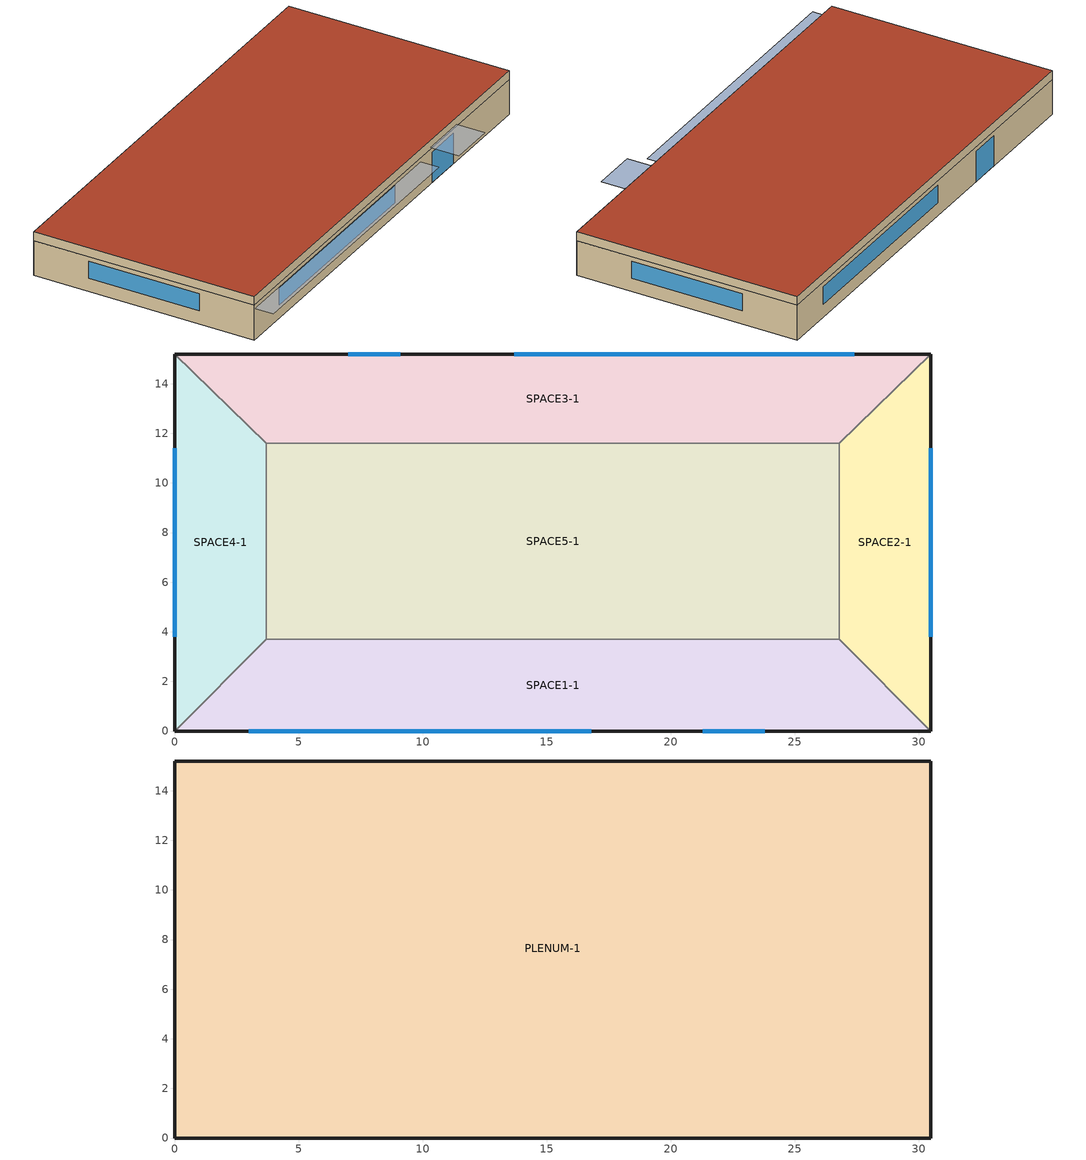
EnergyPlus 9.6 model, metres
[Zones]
SPACE3-1
 floor ground (FLOOR-SLAB-1): 26.8,11.6 3.7,11.6 0,15.2 30.5,15.2 z0
 wall outside (WALL-1): 30.5,15.2 0,15.2 z0:2.4
 wall to SPACE2-1 (INT-WALL-1): 26.8,11.6 30.5,15.2 z0:2.4
 wall to SPACE4-1 (INT-WALL-1): 0,15.2 3.7,11.6 z0:2.4
 wall to SPACE5-1 (INT-WALL-1): 3.7,11.6 26.8,11.6 z0:2.4
 window (Sgl Grey 3mm): 9.1,15.2 7,15.2 z0:2.1
 window (Dbl Clr 3mm/13mm Air): 27.4,15.2 13.7,15.2 z0.9:2.1
SPACE1-1
 floor ground (FLOOR-SLAB-1): 26.8,3.7 30.5,0 0,0 3.7,3.7 z0
 wall outside (WALL-1): 0,0 30.5,0 z0:2.4
 wall to SPACE2-1 (INT-WALL-1): 30.5,0 26.8,3.7 z0:2.4
 wall to SPACE4-1 (INT-WALL-1): 3.7,3.7 0,0 z0:2.4
 wall to SPACE5-1 (INT-WALL-1): 26.8,3.7 3.7,3.7 z0:2.4
 window (Sgl Grey 3mm): 21.3,0 23.8,0 z0:2.1
 window (Dbl Clr 3mm/13mm Air): 3,0 16.8,0 z0.9:2.1
SPACE2-1
 floor ground (FLOOR-SLAB-1): 26.8,11.6 30.5,15.2 30.5,0 26.8,3.7 z0
 wall outside (WALL-1): 30.5,0 30.5,15.2 z0:2.4
 wall to SPACE5-1 (INT-WALL-1): 26.8,11.6 26.8,3.7 z0:2.4
 window (Dbl Clr 3mm/13mm Air): 30.5,3.8 30.5,11.4 z0.9:2.1
SPACE4-1
 floor ground (FLOOR-SLAB-1): 3.7,3.7 0,0 0,15.2 3.7,11.6 z0
 wall outside (WALL-1): 0,15.2 0,0 z0:2.4
 wall to SPACE5-1 (INT-WALL-1): 3.7,3.7 3.7,11.6 z0:2.4
 window (Dbl Clr 3mm/13mm Air): 0,11.4 0,3.8 z0.9:2.1
SPACE5-1
 floor ground (FLOOR-SLAB-1): 26.8,11.6 26.8,3.7 3.7,3.7 3.7,11.6 z0
PLENUM-1
 floor to SPACE1-1 (CLNG-1): 26.8,3.7 30.5,0 0,0 3.7,3.7 z2.4
 floor to SPACE2-1 (CLNG-1): 26.8,11.6 30.5,15.2 30.5,0 26.8,3.7 z2.4
 floor to SPACE3-1 (CLNG-1): 26.8,11.6 3.7,11.6 0,15.2 30.5,15.2 z2.4
 floor to SPACE4-1 (CLNG-1): 3.7,3.7 0,0 0,15.2 3.7,11.6 z2.4
 floor to SPACE5-1 (CLNG-1): 26.8,11.6 26.8,3.7 3.7,3.7 3.7,11.6 z2.4
 wall outside (WALL-1): 30.5,15.2 0,15.2 0,0 30.5,0 30.5,15.2 z2.4:3
 roof outside (ROOF-1): 0,15.2 0,0 30.5,0 30.5,15.2 z3
shading: 0,-1.3 0,0 19.8,0 19.8,-1.3 z2.2; 21,-2 21,0 24.1,0 24.1,-2 z2.6
[Building]
Building: Loads convergence tolerance value=0.04; Maximum number of warmup days=25; Minimum number of warmup days=6; North axis=30; Solar distribution=FullExterior; Temperature convergence tolerance value=0.4; Terrain=City
[Site:GroundTemperature:BuildingSurface]
21.5, 21.4, 21.5, 21.5, 22, 22.9, 23, 23.1, 23.1, 22.2, 21.7, 21.6
[Site:Location]
CHICAGO_IL_USA TMY2-94846: Elevation=190; Latitude=41.78; Longitude=-87.75; Time zone=-6
[SizingPeriod:DesignDay] Barometric pressure=99063; Day of month=21; Daylight saving time indicator=No; Humidity condition type=WetBulb; Rain indicator=No; Snow indicator=No; Solar model indicator=ASHRAEClearSky
Name | Daily dry bulb temperature range | Day type | Maximum dry bulb temperature | Month | Sky clearness | Wetbulb or dewpoint at maximum dry bulb | Wind direction | Wind speed
CHICAGO_IL_USA Annual Cooling 1% Design Conditions DB/MCWB | 10.7 | SummerDesignDay | 31.5 | 7 | 1 | 23 | 230 | 5.3
CHICAGO_IL_USA Annual Heating 99% Design Conditions DB | 0 | WinterDesignDay | -17.3 | 1 | 0 | -17.3 | 270 | 4.9
[Construction]
CLNG-1: MAT-CLNG-1
Dbl Clr 3mm/13mm Air: CLEAR 3MM, AIR 13MM, CLEAR 3MM
FLOOR-SLAB-1: CC03
INT-WALL-1: GP02, AL21, GP02
ROOF-1: RG01, BR01, IN46, WD01
Sgl Grey 3mm: GREY 3MM
WALL-1: WD01, PW03, IN02, GP01
[Material] Thermal absorptance=0.9
Name | Conductivity | Density | Roughness | Solar absorptance | Specific heat | Thickness | Visible absorptance
BR01 | 0.162 | 1121 | VeryRough | 0.7 | 1464 | 0.0095 | 0.7
CC03 | 1.31 | 2243 | MediumRough | 0.65 | 837 | 0.1016 | 0.65
GP01 | 0.16 | 801 | MediumSmooth | 0.75 | 837 | 0.0127 | 0.75
GP02 | 0.16 | 801 | MediumSmooth | 0.75 | 837 | 0.0159 | 0.75
IN02 | 0.043 | 10 | Rough | 0.75 | 837 | 0.0901 | 0.75
IN46 | 0.023 | 24 | VeryRough | 0.5 | 1590 | 0.0762 | 0.5
PW03 | 0.115 | 545 | MediumSmooth | 0.78 | 1213 | 0.0127 | 0.78
RG01 | 1.442 | 881 | Rough | 0.65 | 1674 | 0.0127 | 0.65
WD01 | 0.115 | 513 | MediumSmooth | 0.78 | 1381 | 0.0191 | 0.78
[Material:AirGap]
AL21: Thermal resistance=0.157
[Material:NoMass]
MAT-CLNG-1: Roughness=Rough; Solar absorptance=0.65; Thermal absorptance=0.65; Thermal resistance=0.652259; Visible absorptance=0.65
[WindowMaterial:Gas]
AIR 13MM: Gas type=Air; Thickness=0.0127
[WindowMaterial:Glazing] Back side infrared hemispherical emissivity=0.84; Conductivity=0.9; Front side infrared hemispherical emissivity=0.84; Infrared transmittance at normal incidence=0; Optical data type=SpectralAverage; Thickness=0.003
Name | Back side solar reflectance at normal incidence | Back side visible reflectance at normal incidence | Front side solar reflectance at normal incidence | Front side visible reflectance at normal incidence | Solar transmittance at normal incidence | Visible transmittance at normal incidence
CLEAR 3MM | 0.075 | 0.081 | 0.075 | 0.081 | 0.837 | 0.898
GREY 3MM | 0.061 | 0.061 | 0.061 | 0.061 | 0.626 | 0.611
[ElectricEquipment] Design level calculation method=EquipmentLevel; Fraction latent=0; Fraction lost=0; Fraction radiant=0.3; Schedule=EQUIP-1
Name | Design level | Zone or zonelist or space or spacelist
SPACE1-1 ElecEq 1 | 1056 | SPACE1-1
SPACE2-1 ElecEq 1 | 456 | SPACE2-1
SPACE3-1 ElecEq 1 | 1056 | SPACE3-1
SPACE4-1 ElecEq 1 | 456 | SPACE4-1
SPACE5-1 ElecEq 1 | 1976 | SPACE5-1
[HVACTemplate:Plant:Boiler]
Main Boiler: Boiler type=HotWaterBoiler; Capacity=Autosize; Efficiency=0.8; Fuel type=NaturalGas; Priority=1
[HVACTemplate:Plant:ChilledWaterLoop]
Chilled Water Loop: Chilled water design setpoint=7.22; Chilled water pump configuration=ConstantPrimaryNoSecondary; Chilled water reset outdoor dry bulb high=26.7; Chilled water reset outdoor dry bulb low=15.6; Chilled water setpoint at outdoor dry bulb high=6.7; Chilled water setpoint at outdoor dry bulb low=12.2; Chilled water setpoint reset type=None; Chiller plant operation scheme type=Default; Condenser plant operation scheme type=Default; Condenser water design setpoint=29.4; Condenser water pump rated head=179352; Minimum outdoor dry bulb temperature=7.22; Primary chilled water pump rated head=179352; Pump control type=Intermittent; Secondary chilled water pump rated head=179352
[HVACTemplate:Plant:Chiller]
Main Chiller: Capacity=Autosize; Chiller type=ElectricReciprocatingChiller; Condenser type=WaterCooled; Nominal cop=3.2; Priority=1
[HVACTemplate:Plant:HotWaterLoop]
Hot Water Loop: Hot water design setpoint=82; Hot water plant operation scheme type=Default; Hot water pump configuration=ConstantFlow; Hot water pump rated head=179352; Hot water reset outdoor dry bulb high=10; Hot water reset outdoor dry bulb low=-6.7; Hot water setpoint at outdoor dry bulb high=65.6; Hot water setpoint at outdoor dry bulb low=82.2; Hot water setpoint reset type=OutdoorAirTemperatureReset; Pump control type=Intermittent
[HVACTemplate:Plant:Tower]
Main Tower: Free convection capacity=Autosize; High speed fan power=Autosize; High speed nominal capacity=Autosize; Low speed fan power=Autosize; Low speed nominal capacity=Autosize; Priority=1; Tower type=SingleSpeed
[HVACTemplate:System:VAV]
VAV Sys 1: Cooling coil design setpoint=12.8; Cooling coil setpoint reset type=None; Cooling coil type=ChilledWater; Dehumidification control type=None; Dehumidification setpoint=60; Economizer lockout=NoLockout; Economizer lower temperature limit=4; Economizer type=DifferentialDryBulb; Economizer upper temperature limit=19; Gas heating coil efficiency=0.8; Gas heating coil parasitic electric load=0; Gas preheat coil efficiency=0.8; Gas preheat coil parasitic electric load=0; Heat recovery type=None; Heating coil design setpoint=10; Heating coil setpoint reset type=None; Heating coil type=HotWater; Humidifier rated capacity=1e-06; Humidifier rated electric power=2690; Humidifier setpoint=30; Humidifier type=None; Latent heat recovery effectiveness=0.65; Maximum outdoor air flow rate=Autosize; Minimum outdoor air control type=FixedMinimum; Minimum outdoor air flow rate=Autosize; Minimum outdoor air schedule=Min OA Sched; Night cycle control=CycleOnAnyZoneFansOnly; Preheat coil type=None; Return plenum=PLENUM-1; Sensible heat recovery effectiveness=0.7; Sizing option=NonCoincident; Supply fan delta pressure=600; Supply fan maximum flow rate=Autosize; Supply fan minimum flow rate=Autosize; Supply fan motor efficiency=0.9; Supply fan motor in air stream fraction=1; Supply fan part load power coefficients=InletVaneDampers; Supply fan placement=DrawThrough; Supply fan total efficiency=0.7; System availability schedule=FanAvailSched
[HVACTemplate:Thermostat]
All Zones: Cooling setpoint schedule=Clg-SetP-Sch; Heating setpoint schedule=Htg-SetP-Sch
[HVACTemplate:Zone:VAV]
SPACE5-1: Baseboard heating capacity=Autosize; Baseboard heating type=None; Constant minimum air flow fraction=0.3; Damper heating action=Reverse; Outdoor air flow rate per person=0.00944; Outdoor air flow rate per zone=0; Outdoor air flow rate per zone floor area=0; Outdoor air method=Flow/Person; Reheat coil type=HotWater; Supply air maximum flow rate=Autosize; Template thermostat=All Zones; Template vav system=VAV Sys 1; Zone cooling design supply air temperature input method=SystemSupplyAirTemperature; Zone heating design supply air temperature=50; Zone heating design supply air temperature input method=SupplyAirTemperature; Zone minimum air flow input method=Constant
[HVACTemplate:Zone:VAV:FanPowered] Baseboard heating capacity=Autosize; Baseboard heating type=None; Fan delta pressure=1000; Fan motor efficiency=0.9; Fan total efficiency=0.7; Flow type=Series; Outdoor air flow rate per person=0.00944; Outdoor air flow rate per zone=0; Outdoor air flow rate per zone floor area=0; Outdoor air method=Flow/Person; Parallel fan on flow fraction=Autosize; Primary supply air maximum flow rate=Autosize; Primary supply air minimum flow fraction=Autosize; Reheat coil type=HotWater; Secondary supply air maximum flow rate=Autosize; Template thermostat=All Zones; Template vav system=VAV Sys 1; Zone cooling design supply air temperature input method=SystemSupplyAirTemperature; Zone heating design supply air temperature=50; Zone heating design supply air temperature input method=SupplyAirTemperature
SPACE1-1; SPACE2-1; SPACE3-1; SPACE4-1
[Lights] Design level calculation method=LightingLevel; End use subcategory=GeneralLights; Fraction radiant=0.59; Fraction replaceable=0; Fraction visible=0.2; Return air fraction=0.2; Schedule=LIGHTS-1
Name | Lighting level | Zone or zonelist or space or spacelist
SPACE1-1 Lights 1 | 1584 | SPACE1-1
SPACE2-1 Lights 1 | 684 | SPACE2-1
SPACE3-1 Lights 1 | 1584 | SPACE3-1
SPACE4-1 Lights 1 | 684 | SPACE4-1
SPACE5-1 Lights 1 | 2964 | SPACE5-1
[People] Activity level schedule=ActSchd; Fraction radiant=0.3; Number of people calculation method=People; Number of people schedule=OCCUPY-1
Name | Number of people | Zone or zonelist or space or spacelist
SPACE1-1 People 1 | 11 | SPACE1-1
SPACE2-1 People 1 | 5 | SPACE2-1
SPACE3-1 People 1 | 11 | SPACE3-1
SPACE4-1 People 1 | 5 | SPACE4-1
SPACE5-1 People 1 | 20 | SPACE5-1
[Zone] Multiplier=1; Type=1
Name | Ceiling height | Volume
PLENUM-1 | 0.6096 | 283.2
SPACE1-1; SPACE3-1 | 2.4384 | 239.247
SPACE2-1; SPACE4-1 | 2.4384 | 103.311
SPACE5-1 | 2.4384 | 447.683
[ZoneInfiltration:DesignFlowRate] Constant term coefficient=0; Design flow rate calculation method=Flow/Zone; Schedule=INFIL-SCH; Temperature term coefficient=0; Velocity squared term coefficient=0; Velocity term coefficient=0.2237
Name | Zone or zonelist | Design flow rate
SPACE1-1 Infil 1 | SPACE1-1 | 0.0167
SPACE2-1 Infil 1 | SPACE2-1 | 0.00717
SPACE3-1 Infil 1 | SPACE3-1 | 0.0167
SPACE4-1 Infil 1 | SPACE4-1 | 0.00717
SPACE5-1 Infil 1 | SPACE5-1 | 0.031089
[Schedule:Compact]
ActSchd: Through: 12/31, For: AllDays, Until: 24:00, 117.24
Clg-SetP-Sch: Through: 12/31, For: WeekDays CustomDay1 CustomDay2, Until: 7:00, 32, Until: 21:00, 24, Until: 24:00, 32, For: WeekEnds Holiday, Until: 24:00, 32, For: SummerDesignDay, Until: 24:00, 24, For: WinterDesignDay, Until: 24:00, 32
EQUIP-1: Through: 12/31, For: WeekDays SummerDesignDay CustomDay1 CustomDay2, Until: 8:00, 0.02, Until: 9:00, 0.4, Until: 14:00, 0.9, Until: 15:00, 0.8, Until: 16:00, 0.7, Until: 18:00, 0.5, Until: 21:00, 0.3, Until: 24:00, 0.02, For: Weekends WinterDesignDay Holiday, Until: 24:00, 0.02
FanAvailSched: Through: 12/31, For: WeekDays CustomDay1 CustomDay2, Until: 7:00, 0, Until: 21:00, 1, Until: 24:00, 0, For: Weekends Holiday, Until: 24:00, 0, For: SummerDesignDay, Until: 24:00, 1, For: WinterDesignDay, Until: 24:00, 1
Htg-SetP-Sch: Through: 12/31, For: WeekDays CustomDay1 CustomDay2, Until: 6:00, 13, Until: 7:00, 18, Until: 21:00, 23, Until: 24:00, 13, For: WeekEnds Holiday, Until: 24:00, 13, For: SummerDesignDay, Until: 24:00, 13, For: WinterDesignDay, Until: 24:00, 23
INFIL-SCH: Through: 12/31, For: WeekDays CustomDay1 CustomDay2, Until: 7:00, 1, Until: 21:00, 0, Until: 24:00, 1, For: Weekends Holiday, Until: 24:00, 1, For: SummerDesignDay, Until: 24:00, 1, For: WinterDesignDay, Until: 24:00, 1
LIGHTS-1: Through: 12/31, For: WeekDays SummerDesignDay CustomDay1 CustomDay2, Until: 8:00, 0.05, Until: 9:00, 0.9, Until: 10:00, 0.95, Until: 11:00, 1, Until: 12:00, 0.95, Until: 13:00, 0.8, Until: 14:00, 0.9, Until: 18:00, 1, Until: 19:00, 0.6, Until: 21:00, 0.4, Until: 24:00, 0.05, For: Weekends WinterDesignDay Holiday, Until: 24:00, 0.05
Min OA Sched: Through: 12/31, For: WeekDays CustomDay1 CustomDay2, Until: 8:00, 0, Until: 21:00, 1, Until: 24:00, 0, For: Weekends Holiday, Until: 24:00, 0, For: SummerDesignDay, Until: 24:00, 1, For: WinterDesignDay, Until: 24:00, 1
OCCUPY-1: Through: 12/31, For: WeekDays SummerDesignDay CustomDay1 CustomDay2, Until: 8:00, 0, Until: 11:00, 1, Until: 12:00, 0.8, Until: 13:00, 0.4, Until: 14:00, 0.8, Until: 18:00, 1, Until: 19:00, 0.5, Until: 21:00, 0.1, Until: 24:00, 0, For: Weekends WinterDesignDay Holiday, Until: 24:00, 0
